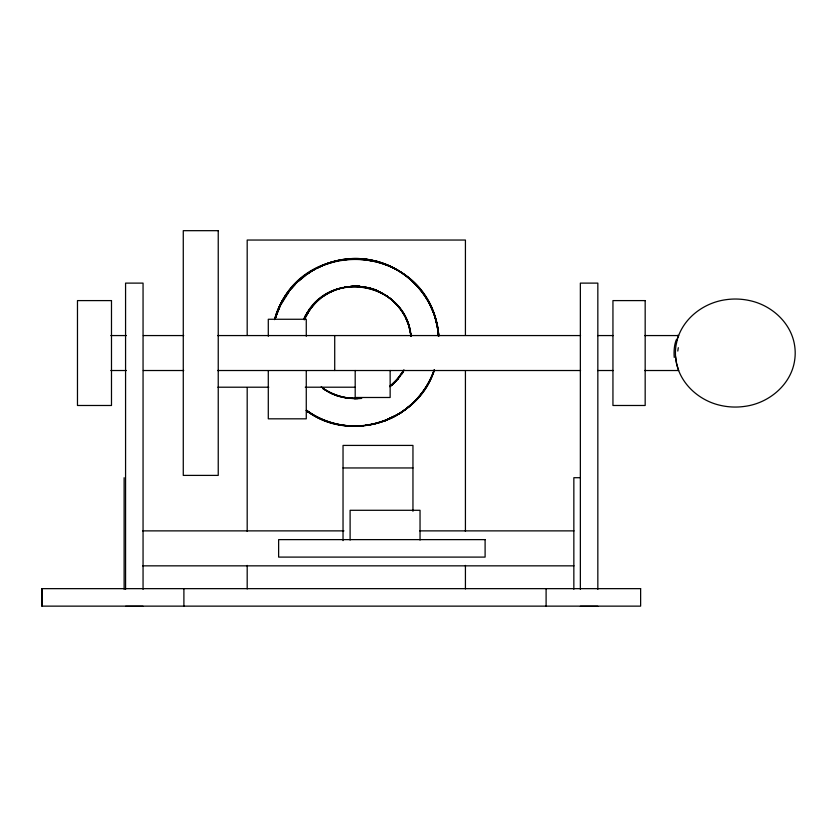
<?xml version="1.0" encoding="UTF-8"?>
<svg xmlns="http://www.w3.org/2000/svg" width="837" height="837" viewBox="0 0 837 837"><rect width="100%" height="100%" fill="white"/><g stroke="black" fill="none" stroke-linecap="round" stroke-linejoin="round"><path stroke-width="1.26" d="M275.258 318.855C296.654 240.47 411.542 239.434 434.999 317.077L437.887 329.004L438.546 336.338M274.787 319.106C299.719 230.269 432.258 243.891 438.609 335.961C436.694 300.912 409.921 269.524 375.959 261.165L375.75 261.123C339.812 251.539 299.322 269.158 281.755 301.916L281.64 302.157M274.871 318.97L276.597 313.08M275.059 318.981C279.976 301.163 291.391 285.396 306.3 274.536M289.1 291.674L279.966 306.133L275.227 318.301L276.827 314.105M678.033 337.259L678.65 335.564L644.647 335.564M279.087 307.42L274.567 319.64C285.333 278.742 329.747 251.477 371.063 260.066C407.232 266.605 436.485 299.123 438.734 335.878M434.1 370.132C428.23 388.002 415.539 403.183 399.835 413.352L399.615 413.488C371.806 431.191 333.911 430.208 307.043 411.103M275.227 318.301L279.966 306.133L277.727 311.824M434.162 370.048C427.571 389.048 413.865 405.213 396.476 415.236L384.853 420.697L373.103 424.223L365.811 425.28C373.783 424.38 381.756 422.392 388.954 418.803M434.424 369.86C429.841 382.111 422.926 393.631 413.321 402.587M304.03 319.169L305.798 315.225L304.323 318.478M304.145 318.405L307.169 312.839M304.166 319.703L306.237 315.141L304.218 319.598M304.145 319.546L310.632 308.257L304.113 319.525L309.993 309.23L314.628 303.831M281.755 301.916L276.513 313.205L282.205 301.017L281.661 302.042L289.027 290.774L288.388 291.747M303.8 319.389C325.802 267.097 406.395 280.897 410.873 336.223M402.702 372.528L403.821 370.425M284.632 297.323L284.988 296.654L278.773 308.11M403.989 369.86L397.261 379.6L391.329 385.418L398.025 378.837L397.261 379.6M305.055 316.742L308.068 311.594M403.612 370.592L395.085 381.954L389.728 386.652M308.455 310.82L309.732 308.801M305.495 315.905L313.875 304.386M306.133 315.382C330.657 267.934 406.562 282.969 410.988 336.233M403.758 370.488L399.092 377.351L389.644 386.516M400.327 376.095L390.45 386.391M401.729 374.17L403.141 372.235M397.742 379.213L401.99 373.48M291.381 288.796L295.44 284.245M310.161 308.707L320.006 298.38M392.699 384.267L396.068 380.898M299.018 280.887L305.599 275.436M410.559 405.024C402.89 412.296 393.421 417.36 383.628 421.189L395.66 415.748L391.193 417.789M315.403 302.931C326.932 291.496 343.379 285.229 359.607 286.557M315.193 302.46L317.003 300.891M315.434 302.586L320.853 297.93M307.378 411.375C349.856 443.108 417.904 421.524 433.995 370.927C417.548 421.869 348.705 443.16 306.311 410.454M390.251 386.15L392.155 384.727M307.608 274.044L311.636 271.251M322.956 296.361L325.907 294.342M322.538 296.35L324.557 295.063M326.587 293.787L328.606 292.5M321.764 297.156L328.815 292.73M307.252 273.762C319.148 265.894 332.844 260.297 347.177 259.334M391.434 418.071L390.492 418.615L402.116 412.003M312.64 270.55L314.827 269.462M317.024 268.374L323.605 265.12M326.89 293.661L334.392 290.01M329.694 292.019L331.881 291.046M329.904 292.249L336.432 289.372L343.327 287.489M324.766 264.743L335.25 261.353M335.532 289.654L342.354 287.499M343.693 259.941L348.046 259.313M344.708 287.122L347.062 286.746M363.384 425.625C343.473 427.728 322.768 422.267 306.604 410.402M348.37 286.683L344.467 287.175L349.196 286.61M363.3 425.594C343.421 427.728 322.695 422.172 306.614 410.256M349.615 259.104L359.397 259.072M354.511 398.851L361.657 398.422M361.511 398.328L348.569 398.328M350.598 286.181L358.958 286.087M110.798 335.564L126.418 335.564M143.347 335.564L183.701 335.564M217.547 335.564L580.564 335.564M597.566 335.564L613.259 335.564M110.798 370.519L126.418 370.519M143.347 370.519L183.701 370.519M217.547 370.519L580.564 370.519M597.566 370.519L613.259 370.519M644.647 370.519L678.65 370.519L676.61 363.76L675.553 356.52M217.902 387.207L268.771 387.207M305.285 387.207L354.846 387.207M343.034 467.956L412.955 467.956M580.083 477.707L573.847 477.707L573.847 589.269M142.656 530.878L343.934 530.878M419.745 530.878L573.973 530.878M142.656 565.843L573.973 565.843M125.571 606.323L143.054 606.323M580.355 606.323L597.838 606.323M359.052 286.369L351.906 286.223L359.889 286.38M352.659 285.846L359.847 286.013M357.891 398.579C345.65 398.946 333.116 395.723 323.124 388.494M363.07 259.271L365.821 259.439C398.109 263.352 426.671 287.551 435.439 318.928M355.484 398.433C343.243 398.266 330.866 394.478 321.241 386.799M353.925 398.475C342.835 398.088 331.975 394.52 322.81 388.242L323.731 388.912M361.574 259.031L345.744 259.114L361.678 259.041M363.949 259.292L371.063 260.066L364.116 259.313M363.907 259.627L366.334 259.951M368.761 260.276L374.746 261.437M363.52 286.714L365.8 287.028M367.903 287.719L360.799 286.589L368.991 287.991L376.891 290.585L367.903 287.719L375.834 290.209L383.304 293.839M361.406 286.589C383.273 288.828 402.607 305.045 409 326.022L405.558 317.39L408.77 325.52L410.433 332.456M377.184 261.5L365.12 259.114L378.272 261.782L377.184 261.5L389.822 265.999L388.755 265.622M346.068 398.025L338.075 396.183L331.431 393.516M368.092 287.52L374.966 289.539M331.326 393.4L337.96 396.079M376.043 290.041L387.531 296.319M323.009 388.745L330.322 393.066M384.288 294.509C393.463 300.044 400.808 308.288 405.663 317.809M389.529 297.627L399.594 307.765M401.739 310.611L405.474 316.721M433.89 313.352L428.816 302.157L434.215 314.262L433.89 313.352L437.521 326.106L437.259 325.174M405.945 317.819L408.738 324.421M409.042 325.572L410.538 331.358M408.665 325.112L410.915 335.982L410.705 333.618M435.847 320.09L437.981 330.918M436.307 321.439L436.119 320.414L438.525 333.513M438.222 332.122L438.462 336.233M410.904 333.262L411.155 335.637M438.588 336.15L438.431 332.477L438.567 336.108M597.838 589.363L597.838 283.115L580.355 283.115L580.355 589.363M546.101 588.652L546.101 606.134M465.424 335.428L465.424 240.041L247.187 240.041L247.187 335.428M465.424 370.718L465.424 531.443M465.424 565.414L465.424 588.934M420.038 540.074L420.038 510.288L350.107 510.288L350.107 540.074M412.955 511.261L412.955 445.42L343.034 445.42L343.034 540.608M390.147 370.488L390.147 397.491L355.191 397.491L355.191 370.488M334.716 335.564L334.716 370.519M306.269 336.244L306.269 319.263L268.29 319.263L268.29 336.244M306.269 370.592L306.269 418.824L268.29 418.824L268.29 370.592M247.187 387.698L247.187 531.443M247.187 565.414L247.187 588.934M183.899 588.652L183.899 606.134M143.054 589.363L143.054 283.115L125.571 283.115L125.571 589.363M124.127 477.707L124.127 589.269M41.965 588.652L41.965 606.134M674.245 357.483A17.106 5.953 90 0 1 676.641 339.121M677.708 335.396A17.797 2.061 -81.8 0 1 678.336 335.867M677.792 351.059A17.158 2.333 -83 0 1 678.305 347.69M677.196 340L676.034 345.304A48.797 48.797 0 0 0 676.233 361.887C680.209 383.932 699.397 400.902 720.845 405.464A66.207 66.207 0 0 0 745.118 406.322C768.774 403.131 790.839 384.989 794.585 360.778A48.797 48.797 0 0 0 794.397 344.195C790.421 322.151 771.233 305.181 749.774 300.619A66.207 66.207 0 0 0 725.501 299.761C703.655 302.816 683.118 318.269 677.196 340M411.794 404.417L401.226 412.62L411.794 404.417M396.476 415.236L384.853 420.697L396.476 415.236M218.237 230.677L183.272 230.677L183.272 475.395L218.237 475.395L218.237 230.677M111.488 300.598L77.475 300.598L77.475 405.485L111.488 405.485L111.488 300.598M645.17 300.598L612.946 300.598L612.946 405.485L645.17 405.485L645.17 300.598M485.104 539.624L278.627 539.624L278.627 557.097L485.104 557.097L485.104 539.624M640.629 588.652L41.85 588.652L41.85 606.134L640.629 606.134L640.629 588.652M308.298 412.055L306.363 410.528L308.298 412.055"/></g></svg>
